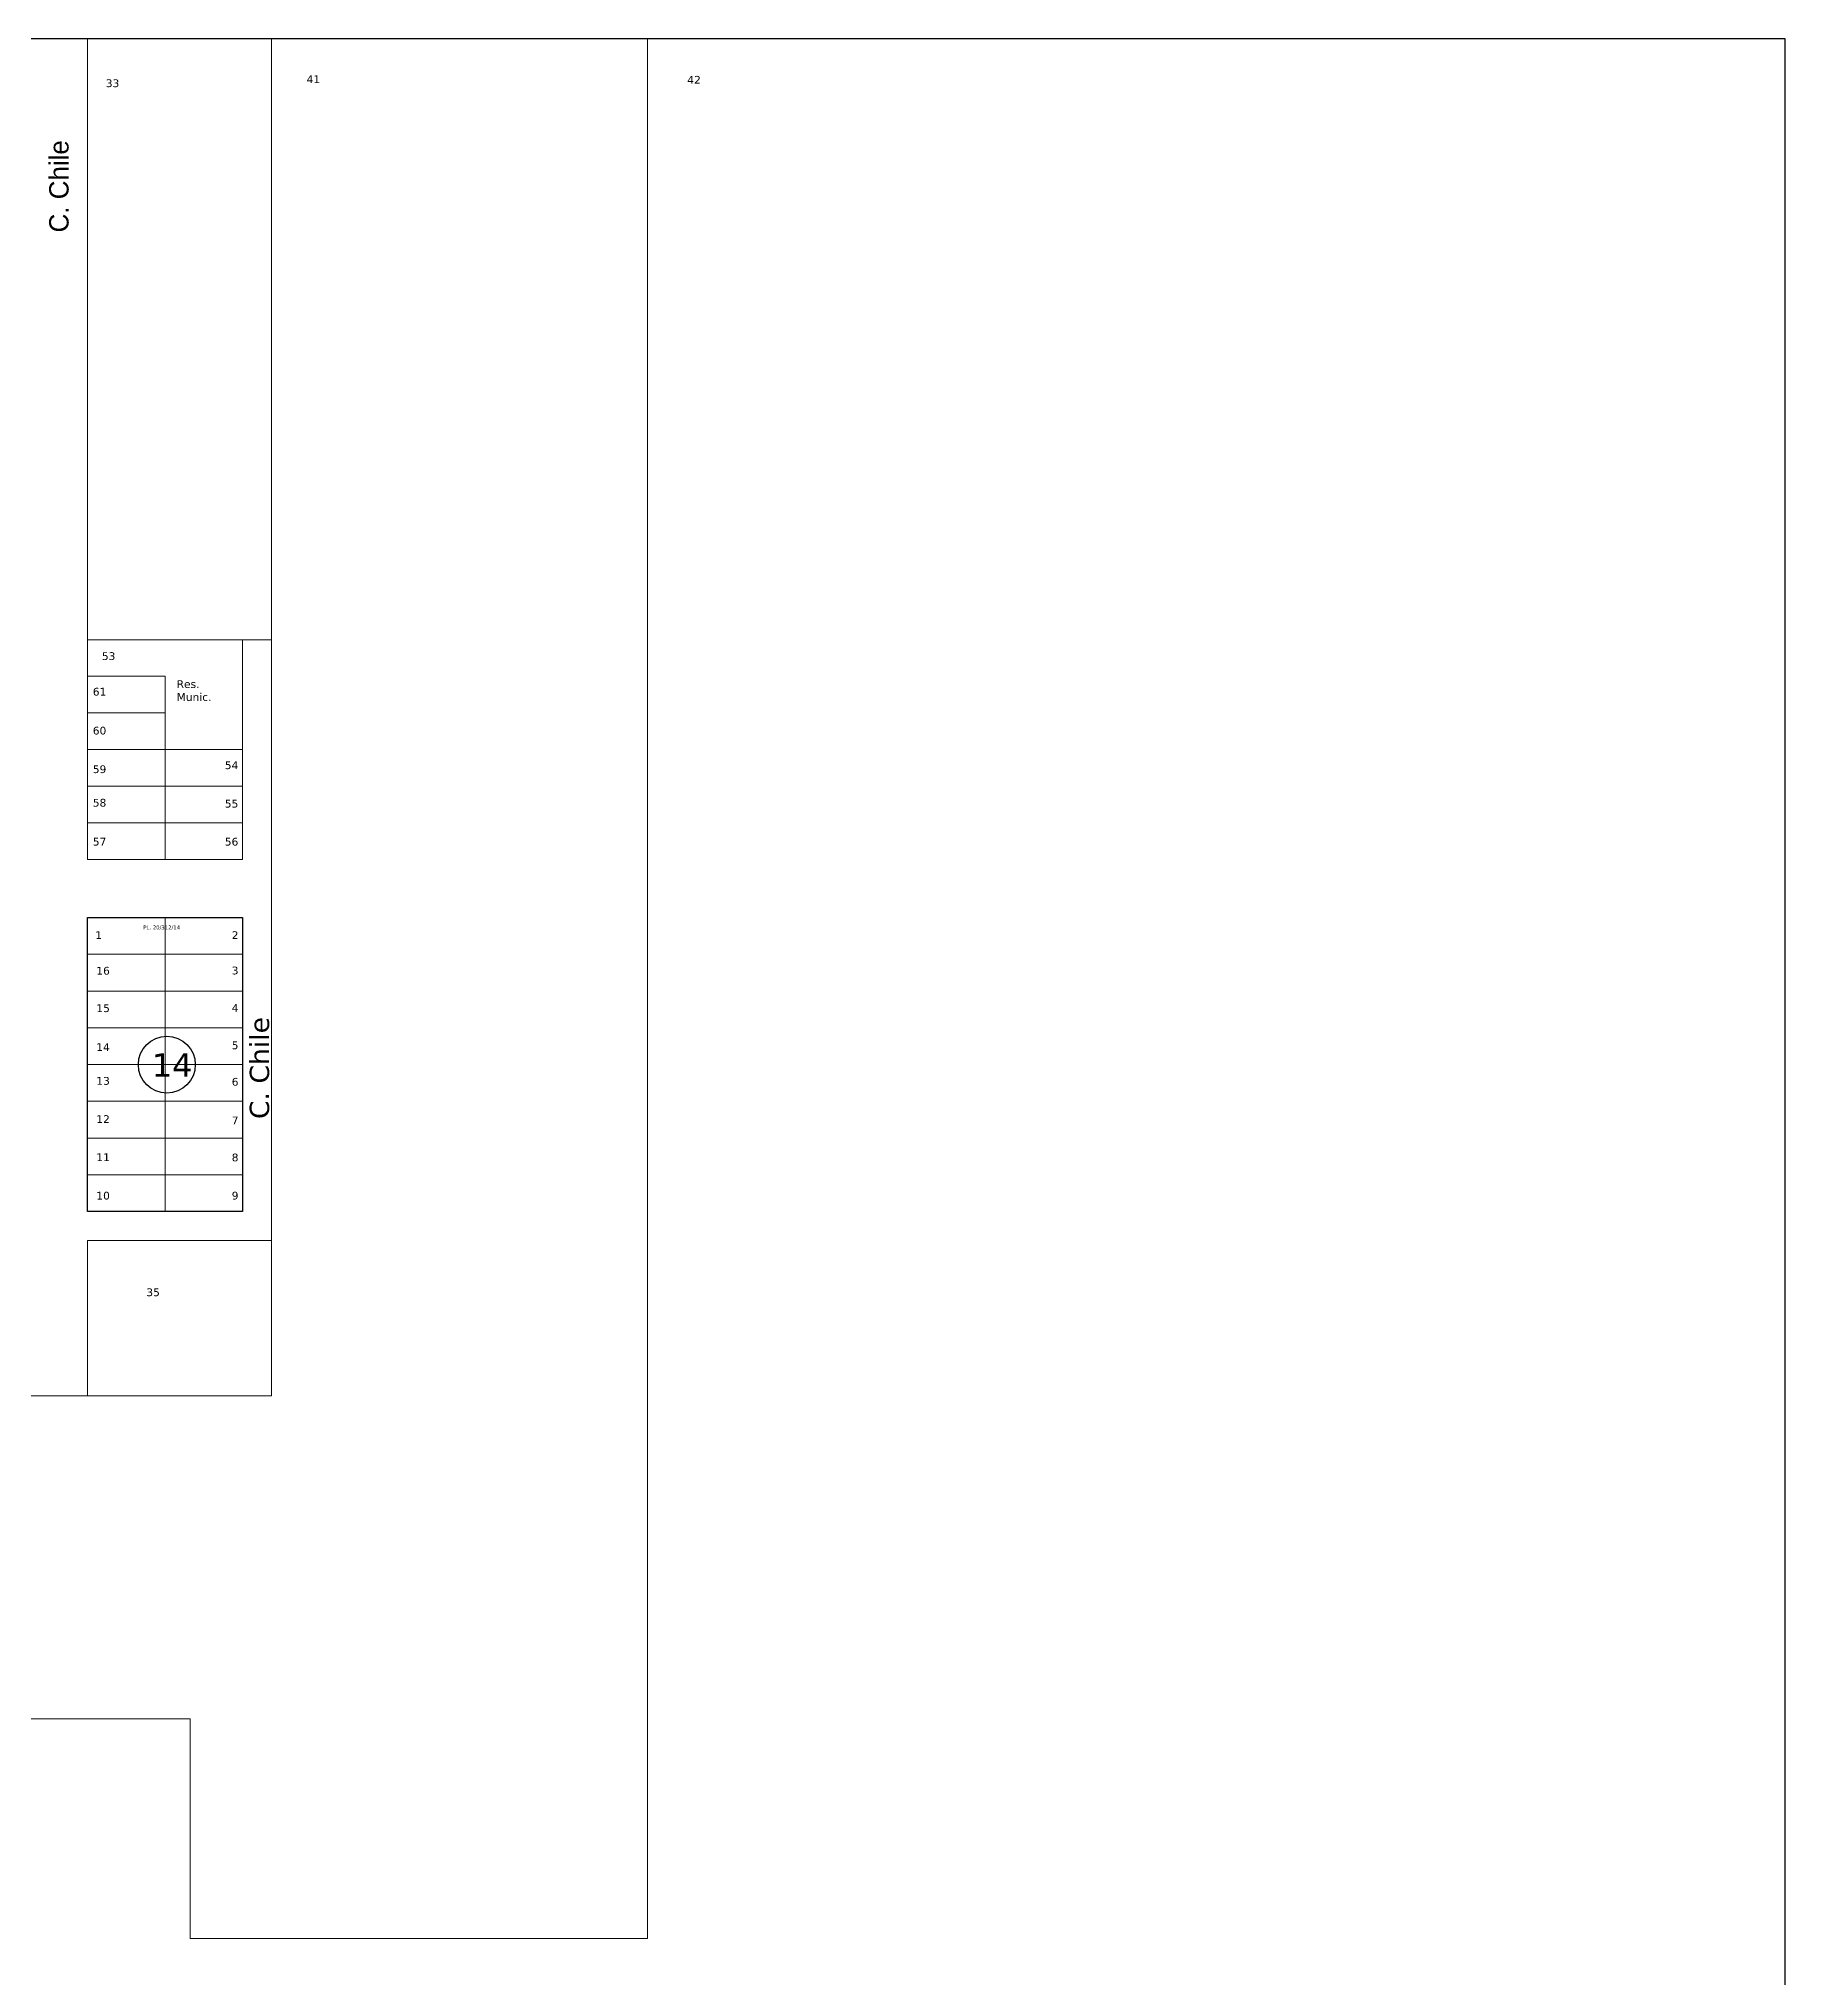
# Model space of a CAD drawing. Header units: millimetres. Extents: x 0 to 6558, y 60 to 10727.
# Drawn here: x 1729.4 to 2180, y 5895.1 to 6395.1 of the extents above; entities that cross this region are included whole.
import ezdxf

# ---------------------------------------------------------------- set-up
doc = ezdxf.new("R2010")
doc.units = ezdxf.units.MM
for name, color, linetype in [('0 NOMBRE DE CALLES', 255, 'Continuous'), ('0 N° DE MANZANA', 255, 'Continuous'), ('0 SIG - CHACRAS', 253, 'Continuous'), ('0 SIG - MANZANAS', 253, 'Continuous')]:
    doc.layers.add(name, color=color, linetype=linetype)
doc.layers.add('0 N° DE PARCELA', color=255, linetype='Continuous', lineweight=25)
doc.layers.add('0 SIG - PARCELAS', color=252, linetype='Continuous', lineweight=18)
doc.styles.get("Standard").update_dxf_attribs({"font": 'arial.ttf'})
doc.styles.add('STYLE1', font='arial.ttf')

msp = doc.modelspace()

# ---------------------------------------------------------------- linework, layer by layer
at = {"layer": '0 N° DE MANZANA'}
msp.add_circle((1762.449, 6130.496), 7.338, dxfattribs=at)
at = {"layer": '0 SIG - CHACRAS'}
msp.add_lwpolyline([(1199.979, 5415.105), (2179.979, 5415.105), (2179.979, 6395.105), (1199.979, 6395.105)], close=True, dxfattribs=at)
at = {"layer": '0 SIG - MANZANAS'}
msp.add_lwpolyline([(1741.979, 6168.445), (1781.979, 6168.445), (1781.979, 6092.605), (1741.979, 6092.605)], close=True, dxfattribs=at)
at = {"layer": '0 SIG - PARCELAS'}
for points in [[(1689.979, 5519.831), (2179.979, 5734.271), (2179.979, 6395.105), (1886.479, 6395.105), (1886.479, 5905.105), (1768.479, 5905.105), (1768.479, 5961.805), (1689.979, 5961.805), (1689.979, 5905.105), (1689.979, 5519.831)], [(1689.979, 6045.105), (1689.979, 5961.805), (1768.479, 5961.805), (1768.479, 5905.105), (1886.479, 5905.105), (1886.479, 6395.105), (1789.479, 6395.105), (1789.479, 6045.105), (1689.979, 6045.105), (1689.979, 5961.815)]]:
    msp.add_lwpolyline(points, dxfattribs=at)
for points in [[(1789.479, 6240.105), (1741.979, 6240.105), (1741.979, 6395.105), (1789.479, 6395.105)], [(1741.979, 6240.105), (1789.479, 6240.105), (1789.479, 6395.105), (1741.979, 6395.105)], [(1741.979, 6240.105), (1741.979, 6230.665), (1761.979, 6230.665), (1761.979, 6211.785), (1781.979, 6211.785), (1781.979, 6240.105)], [(1741.979, 6230.665), (1761.979, 6230.665), (1761.979, 6221.225), (1741.979, 6221.225)], [(1741.979, 6221.225), (1761.979, 6221.225), (1761.979, 6211.785), (1741.979, 6211.785)], [(1741.979, 6211.785), (1761.979, 6211.785), (1761.979, 6202.345), (1741.979, 6202.345)], [(1761.979, 6211.785), (1781.979, 6211.785), (1781.979, 6202.345), (1761.979, 6202.345)], [(1741.979, 6202.345), (1761.979, 6202.345), (1761.979, 6192.905), (1741.979, 6192.905)], [(1761.979, 6202.345), (1781.979, 6202.345), (1781.979, 6192.905), (1761.979, 6192.905)], [(1741.979, 6192.905), (1761.979, 6192.905), (1761.979, 6183.445), (1741.979, 6183.445)], [(1761.979, 6192.905), (1781.979, 6192.905), (1781.979, 6183.445), (1761.979, 6183.445)], [(1741.979, 6168.445), (1761.979, 6168.445), (1761.979, 6158.965), (1741.979, 6158.965)], [(1761.979, 6168.445), (1781.979, 6168.445), (1781.979, 6158.965), (1761.979, 6158.965)], [(1741.979, 6158.965), (1761.979, 6158.965), (1761.979, 6149.485), (1741.979, 6149.485)], [(1761.979, 6158.965), (1781.979, 6158.965), (1781.979, 6149.485), (1761.979, 6149.485)], [(1741.979, 6149.485), (1761.979, 6149.485), (1761.979, 6140.005), (1741.979, 6140.005)], [(1761.979, 6149.485), (1781.979, 6149.485), (1781.979, 6140.005), (1761.979, 6140.005)], [(1741.979, 6140.005), (1761.979, 6140.005), (1761.979, 6130.525), (1741.979, 6130.525)], [(1761.979, 6140.005), (1781.979, 6140.005), (1781.979, 6130.525), (1761.979, 6130.525)], [(1741.979, 6130.525), (1761.979, 6130.525), (1761.979, 6121.045), (1741.979, 6121.045)], [(1761.979, 6130.525), (1781.979, 6130.525), (1781.979, 6121.045), (1761.979, 6121.045)], [(1741.979, 6121.045), (1761.979, 6121.045), (1761.979, 6111.565), (1741.979, 6111.565)], [(1761.979, 6121.045), (1781.979, 6121.045), (1781.979, 6111.565), (1761.979, 6111.565)], [(1741.979, 6111.565), (1761.979, 6111.565), (1761.979, 6102.085), (1741.979, 6102.085)], [(1761.979, 6111.565), (1781.979, 6111.565), (1781.979, 6102.085), (1761.979, 6102.085)], [(1741.979, 6102.085), (1761.979, 6102.085), (1761.979, 6092.605), (1741.979, 6092.605)], [(1761.979, 6102.085), (1781.979, 6102.085), (1781.979, 6092.605), (1761.979, 6092.605)], [(1789.479, 6085.105), (1741.979, 6085.105), (1741.979, 6045.105), (1789.479, 6045.105)], [(1789.479, 6085.105), (1741.979, 6085.105), (1741.979, 6045.105), (1789.479, 6045.105)]]:
    msp.add_lwpolyline(points, close=True, dxfattribs=at)

# ---------------------------------------------------------------- texts
at = {"insert": (1756.363, 6165.827), "char_height": 1, "attachment_point": 4}
msp.add_mtext('\\A1;{\\fVerdana|b0|i0|c0|p34;PL. 20/312/14}', dxfattribs=at)
at = {"insert": (1786.386, 6116.47), "char_height": 5, "width": 783.33333, "attachment_point": 4, "rotation": 90}
msp.add_mtext('\\pt10;{\\fVerdana|b0|i0|c0|p34;\\C7;C. Chile}', dxfattribs=at)
at = {"layer": '0 NOMBRE DE CALLES', "insert": (1734.64, 6345.159), "char_height": 5, "width": 783.33333, "attachment_point": 4, "rotation": 90}
msp.add_mtext('\\pt10;{\\fBankGothic Lt BT|b0|i0|c0|p34;C. Chile}', dxfattribs=at)
at = {"layer": '0 N° DE MANZANA', "insert": (1758.587, 6130.384), "char_height": 6, "width": 340.40027, "attachment_point": 4}
msp.add_mtext('{\\fVerdana|b0|i0|c0|p34;14}', dxfattribs=at)
at = {"layer": '0 N° DE PARCELA', "char_height": 2, "attachment_point": 4, "style": 'STYLE1'}
for s, insert in [('{\\fVerdana|b0|i0|c0|p34;41}', (1798.515, 6384.674)), ('{\\fVerdana|b0|i0|c0|p34;42}', (1896.713, 6384.516)), ('{\\fVerdana|b0|i0|c0|p34;33}', (1746.701, 6383.616)), ('{\\fVerdana|b0|i0|c0|p34;53}', (1745.687, 6235.848)), ('{\\fVerdana|b0|i0|c0|p34;61}', (1743.346, 6226.679)), ('\\pt14;{\\fVerdana|b0|i0|c0|p34;Res.\\PMunic.}', (1764.981, 6226.971)), ('{\\fVerdana|b0|i0|c0|p34;60}', (1743.346, 6216.633)), ('{\\fVerdana|b0|i0|c0|p34;59}', (1743.346, 6206.686)), ('{\\fVerdana|b0|i0|c0|p34;54}', (1777.399, 6207.711)), ('{\\fVerdana|b0|i0|c0|p34;58}', (1743.346, 6198.032)), ('{\\fVerdana|b0|i0|c0|p34;55}', (1777.399, 6197.788)), ('{\\fVerdana|b0|i0|c0|p34;57}', (1743.346, 6187.986)), ('{\\fVerdana|b0|i0|c0|p34;56}', (1777.399, 6187.986)), ('{\\fVerdana|b0|i0|c0|p34;1}', (1743.995, 6163.895)), ('{\\fVerdana|b0|i0|c0|p34;2}', (1779.19, 6163.895)), ('{\\fVerdana|b0|i0|c0|p34;16}', (1744.261, 6154.702)), ('{\\fVerdana|b0|i0|c0|p34;3}', (1779.19, 6154.76)), ('{\\fVerdana|b0|i0|c0|p34;15}', (1744.261, 6145.042)), ('{\\fVerdana|b0|i0|c0|p34;4}', (1779.19, 6145.109)), ('{\\fVerdana|b0|i0|c0|p34;14}', (1744.261, 6135.02)), ('{\\fVerdana|b0|i0|c0|p34;5}', (1779.19, 6135.463)), ('{\\fVerdana|b0|i0|c0|p34;13}', (1744.261, 6126.295)), ('{\\fVerdana|b0|i0|c0|p34;6}', (1779.19, 6126.051)), ('{\\fVerdana|b0|i0|c0|p34;12}', (1744.261, 6116.454)), ('{\\fVerdana|b0|i0|c0|p34;7}', (1779.19, 6116.108)), ('{\\fVerdana|b0|i0|c0|p34;11}', (1744.261, 6106.619)), ('{\\fVerdana|b0|i0|c0|p34;8}', (1779.19, 6106.537)), ('{\\fVerdana|b0|i0|c0|p34;10}', (1744.261, 6096.695)), ('{\\fVerdana|b0|i0|c0|p34;9}', (1779.19, 6096.695)), ('{\\fVerdana|b0|i0|c0|p34;35}', (1757.165, 6071.764)), ('{\\fVerdana|b0|i0|c0|p34;\\C7;35}', (1757.165, 6071.764))]:
    msp.add_mtext(s, dxfattribs=dict(at, insert=insert))

doc.saveas('drawing.dxf')
